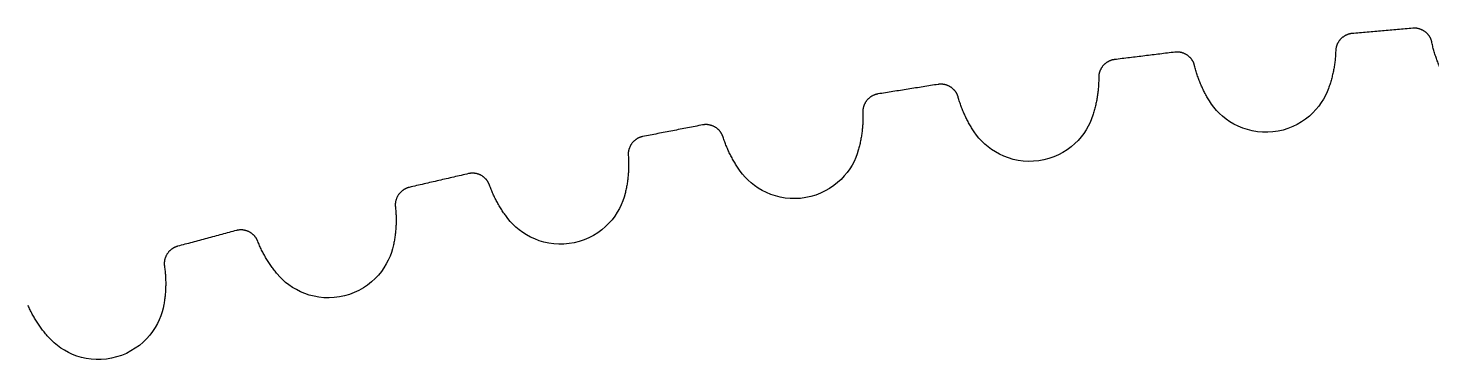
# Model space of a CAD drawing. Extents: x -57 to 57, y -57 to 57.
# Drawn here: x -16.25 to -4.56, y 54.08 to 56.85 of the extents above; entities that cross this region are included whole.
import ezdxf

# ---------------------------------------------------------------- set-up
doc = ezdxf.new("R2010")
doc.units = 0
doc.layers.add('Cut', color=7, linetype='CONTINUOUS')

msp = doc.modelspace()

# ---------------------------------------------------------------- linework, layer by layer
at = {"layer": 'Cut'}
for p, q in [((-4.71837, 56.8463), (-4.71837, 56.8463, 3)), ((-4.71837, 56.8463), (-4.71837, 56.8463, 3)), ((-5.22457, 56.802), (-5.22457, 56.802, 3)), ((-5.22457, 56.802), (-5.22457, 56.802, 3)), ((-4.5591, 56.7273), (-4.5591, 56.7273, 3)), ((-4.5591, 56.7273), (-4.5591, 56.7273, 3)), ((-6.69941, 56.647), (-6.69941, 56.647, 3)), ((-6.69941, 56.647), (-6.69941, 56.647, 3)), ((-5.36076, 56.6572), (-5.36076, 56.6572, 3)), ((-5.36076, 56.6572), (-5.36076, 56.6572, 3)), ((-7.20374, 56.5851), (-7.20374, 56.5851, 3)), ((-7.20374, 56.5851), (-7.20374, 56.5851, 3)), ((-6.53608, 56.5337), (-6.53608, 56.5337, 3)), ((-6.53608, 56.5337), (-6.53608, 56.5337, 3)), ((-8.67228, 56.3787), (-8.67228, 56.3787, 3)), ((-8.67228, 56.3787), (-8.67228, 56.3787, 3)), ((-7.3348, 56.4356), (-7.3348, 56.4356, 3)), ((-7.3348, 56.4356), (-7.3348, 56.4356, 3)), ((-9.17415, 56.2992), (-9.17415, 56.2992, 3)), ((-9.17415, 56.2992), (-9.17415, 56.2992, 3)), ((-8.50509, 56.2711), (-8.50509, 56.2711, 3)), ((-8.50509, 56.2711), (-8.50509, 56.2711, 3)), ((-5.42054, 56.3456), (-5.42054, 56.3456, 3)), ((-5.42054, 56.3456), (-5.42054, 56.3456, 3)), ((-9.2999, 56.1452), (-9.2999, 56.1452, 3)), ((-9.2999, 56.1452), (-9.2999, 56.1452, 3)), ((-6.41283, 56.2414), (-6.41283, 56.2414, 3)), ((-6.41283, 56.2414), (-6.41283, 56.2414, 3)), ((-10.6346, 56.0417), (-10.6346, 56.0417, 3)), ((-10.6346, 56.0417), (-10.6346, 56.0417, 3)), ((-7.38367, 56.1221), (-7.38367, 56.1221, 3)), ((-7.38367, 56.1221), (-7.38367, 56.1221, 3)), ((-11.1334, 55.9447), (-11.1334, 55.9447, 3)), ((-11.1334, 55.9447), (-11.1334, 55.9447, 3)), ((-10.4637, 55.94), (-10.4637, 55.94, 3)), ((-10.4637, 55.94), (-10.4637, 55.94, 3)), ((-8.37172, 55.9833), (-8.37172, 55.9833, 3)), ((-8.37172, 55.9833), (-8.37172, 55.9833, 3)), ((-11.2537, 55.7865), (-11.2537, 55.7865, 3)), ((-11.2537, 55.7865), (-11.2537, 55.7865, 3)), ((-9.33781, 55.8303), (-9.33781, 55.8303, 3)), ((-9.33781, 55.8303), (-9.33781, 55.8303, 3)), ((-12.5839, 55.6364), (-12.5839, 55.6364, 3)), ((-12.5839, 55.6364), (-12.5839, 55.6364, 3)), ((-10.3204, 55.657), (-10.3204, 55.657, 3)), ((-10.3204, 55.657), (-10.3204, 55.657, 3)), ((-13.079, 55.5221), (-13.079, 55.5221, 3)), ((-13.079, 55.5221), (-13.079, 55.5221, 3)), ((-12.4097, 55.5408), (-12.4097, 55.5408, 3)), ((-12.4097, 55.5408), (-12.4097, 55.5408, 3)), ((-11.2806, 55.4704), (-11.2806, 55.4704, 3)), ((-11.2806, 55.4704), (-11.2806, 55.4704, 3)), ((-13.1937, 55.3597), (-13.1937, 55.3597, 3)), ((-13.1937, 55.3597), (-13.1937, 55.3597, 3)), ((-12.2565, 55.2629), (-12.2565, 55.2629, 3)), ((-12.2565, 55.2629), (-12.2565, 55.2629, 3)), ((-14.5179, 55.1633), (-14.5179, 55.1633, 3)), ((-14.5179, 55.1633), (-14.5179, 55.1633, 3)), ((-15.0088, 55.0318), (-15.0088, 55.0318, 3)), ((-15.0088, 55.0318), (-15.0088, 55.0318, 3)), ((-14.3404, 55.0738), (-14.3404, 55.0738, 3)), ((-14.3404, 55.0738), (-14.3404, 55.0738, 3)), ((-13.2096, 55.0429), (-13.2096, 55.0429, 3)), ((-13.2096, 55.0429), (-13.2096, 55.0429, 3)), ((-15.1177, 54.8656), (-15.1177, 54.8656, 3)), ((-15.1177, 54.8656), (-15.1177, 54.8656, 3)), ((-14.1777, 54.8015), (-14.1777, 54.8015, 3)), ((-14.1777, 54.8015), (-14.1777, 54.8015, 3)), ((-15.1225, 54.5484), (-15.1225, 54.5484, 3)), ((-15.1225, 54.5484), (-15.1225, 54.5484, 3)), ((-16.0816, 54.2733), (-16.0816, 54.2733, 3)), ((-16.0816, 54.2733), (-16.0816, 54.2733, 3))]:
    msp.add_line(p, q, dxfattribs=at)
for points, degree in [([(-4.71837, 56.8463), (-5.22457, 56.802)], 1), ([(-4.71837, 56.8463, 3), (-5.22457, 56.802, 3)], 1), ([(-4.71837, 56.8463), (-5.22457, 56.802)], 1), ([(-4.71837, 56.8463, 3), (-5.22457, 56.802, 3)], 1), ([(-4.44613, 56.4309), (-4.52625, 56.5701), (-4.5591, 56.7273)], 2), ([(-4.44613, 56.4309, 3), (-4.52625, 56.5701, 3), (-4.5591, 56.7273, 3)], 2), ([(-4.44613, 56.4309), (-4.52625, 56.5701), (-4.5591, 56.7273)], 2), ([(-4.44613, 56.4309, 3), (-4.52625, 56.5701, 3), (-4.5591, 56.7273, 3)], 2), ([(-6.69941, 56.647), (-7.20374, 56.5851)], 1), ([(-6.69941, 56.647, 3), (-7.20374, 56.5851, 3)], 1), ([(-6.69941, 56.647), (-7.20374, 56.5851)], 1), ([(-6.69941, 56.647, 3), (-7.20374, 56.5851, 3)], 1), ([(-5.36076, 56.6572), (-5.36581, 56.4966), (-5.42054, 56.3456)], 2), ([(-5.36076, 56.6572, 3), (-5.36581, 56.4966, 3), (-5.42054, 56.3456, 3)], 2), ([(-5.36076, 56.6572), (-5.36581, 56.4966), (-5.42054, 56.3456)], 2), ([(-5.36076, 56.6572, 3), (-5.36581, 56.4966, 3), (-5.42054, 56.3456, 3)], 2), ([(-6.41283, 56.2414), (-6.49776, 56.3777), (-6.53608, 56.5337)], 2), ([(-6.41283, 56.2414, 3), (-6.49776, 56.3777, 3), (-6.53608, 56.5337, 3)], 2), ([(-6.41283, 56.2414), (-6.49776, 56.3777), (-6.53608, 56.5337)], 2), ([(-6.41283, 56.2414, 3), (-6.49776, 56.3777, 3), (-6.53608, 56.5337, 3)], 2), ([(-8.67228, 56.3787), (-9.17415, 56.2992)], 1), ([(-8.67228, 56.3787, 3), (-9.17415, 56.2992, 3)], 1), ([(-8.67228, 56.3787), (-9.17415, 56.2992)], 1), ([(-8.67228, 56.3787, 3), (-9.17415, 56.2992, 3)], 1), ([(-7.3348, 56.4356), (-7.33424, 56.275), (-7.38367, 56.1221)], 2), ([(-7.3348, 56.4356, 3), (-7.33424, 56.275, 3), (-7.38367, 56.1221, 3)], 2), ([(-7.3348, 56.4356), (-7.33424, 56.275), (-7.38367, 56.1221)], 2), ([(-7.3348, 56.4356, 3), (-7.33424, 56.275, 3), (-7.38367, 56.1221, 3)], 2), ([(-8.37172, 55.9833), (-8.46136, 56.1166), (-8.50509, 56.2711)], 2), ([(-8.37172, 55.9833, 3), (-8.46136, 56.1166, 3), (-8.50509, 56.2711, 3)], 2), ([(-8.37172, 55.9833), (-8.46136, 56.1166), (-8.50509, 56.2711)], 2), ([(-8.37172, 55.9833, 3), (-8.46136, 56.1166, 3), (-8.50509, 56.2711, 3)], 2), ([(-9.2999, 56.1452), (-9.29374, 55.9847), (-9.33781, 55.8303)], 2), ([(-9.2999, 56.1452, 3), (-9.29374, 55.9847, 3), (-9.33781, 55.8303, 3)], 2), ([(-9.2999, 56.1452), (-9.29374, 55.9847), (-9.33781, 55.8303)], 2), ([(-9.2999, 56.1452, 3), (-9.29374, 55.9847, 3), (-9.33781, 55.8303, 3)], 2), ([(-10.6346, 56.0417), (-11.1334, 55.9447)], 1), ([(-10.6346, 56.0417, 3), (-11.1334, 55.9447, 3)], 1), ([(-10.6346, 56.0417), (-11.1334, 55.9447)], 1), ([(-10.6346, 56.0417, 3), (-11.1334, 55.9447, 3)], 1), ([(-10.3204, 55.657), (-10.4146, 55.7871), (-10.4637, 55.94)], 2), ([(-10.3204, 55.657, 3), (-10.4146, 55.7871, 3), (-10.4637, 55.94, 3)], 2), ([(-10.3204, 55.657), (-10.4146, 55.7871), (-10.4637, 55.94)], 2), ([(-10.3204, 55.657, 3), (-10.4146, 55.7871, 3), (-10.4637, 55.94, 3)], 2), ([(-11.2537, 55.7865), (-11.2419, 55.6263), (-11.2806, 55.4704)], 2), ([(-11.2537, 55.7865, 3), (-11.2419, 55.6263, 3), (-11.2806, 55.4704, 3)], 2), ([(-11.2537, 55.7865), (-11.2419, 55.6263), (-11.2806, 55.4704)], 2), ([(-11.2537, 55.7865, 3), (-11.2419, 55.6263, 3), (-11.2806, 55.4704, 3)], 2), ([(-12.5839, 55.6364), (-13.079, 55.5221)], 1), ([(-12.5839, 55.6364, 3), (-13.079, 55.5221, 3)], 1), ([(-12.5839, 55.6364), (-13.079, 55.5221)], 1), ([(-12.5839, 55.6364, 3), (-13.079, 55.5221, 3)], 1), ([(-12.2565, 55.2629), (-12.3552, 55.3896), (-12.4097, 55.5408)], 2), ([(-12.2565, 55.2629, 3), (-12.3552, 55.3896, 3), (-12.4097, 55.5408, 3)], 2), ([(-12.2565, 55.2629), (-12.3552, 55.3896), (-12.4097, 55.5408)], 2), ([(-12.2565, 55.2629, 3), (-12.3552, 55.3896, 3), (-12.4097, 55.5408, 3)], 2), ([(-13.1937, 55.3597), (-13.1764, 55.2001), (-13.2096, 55.0429)], 2), ([(-13.1937, 55.3597, 3), (-13.1764, 55.2001, 3), (-13.2096, 55.0429, 3)], 2), ([(-13.1937, 55.3597), (-13.1764, 55.2001), (-13.2096, 55.0429)], 2), ([(-13.1937, 55.3597, 3), (-13.1764, 55.2001, 3), (-13.2096, 55.0429, 3)], 2), ([(-14.5179, 55.1633), (-15.0088, 55.0318)], 1), ([(-14.5179, 55.1633, 3), (-15.0088, 55.0318, 3)], 1), ([(-14.5179, 55.1633), (-15.0088, 55.0318)], 1), ([(-14.5179, 55.1633, 3), (-15.0088, 55.0318, 3)], 1), ([(-14.1777, 54.8015), (-14.2808, 54.9247), (-14.3404, 55.0738)], 2), ([(-14.1777, 54.8015, 3), (-14.2808, 54.9247, 3), (-14.3404, 55.0738, 3)], 2), ([(-14.1777, 54.8015), (-14.2808, 54.9247), (-14.3404, 55.0738)], 2), ([(-14.1777, 54.8015, 3), (-14.2808, 54.9247, 3), (-14.3404, 55.0738, 3)], 2), ([(-15.1177, 54.8656), (-15.0948, 54.7066), (-15.1225, 54.5484)], 2), ([(-15.1177, 54.8656, 3), (-15.0948, 54.7066, 3), (-15.1225, 54.5484, 3)], 2), ([(-15.1177, 54.8656), (-15.0948, 54.7066), (-15.1225, 54.5484)], 2), ([(-15.1177, 54.8656, 3), (-15.0948, 54.7066, 3), (-15.1225, 54.5484, 3)], 2), ([(-16.0816, 54.2733), (-16.1889, 54.3928), (-16.2537, 54.5398)], 2), ([(-16.0816, 54.2733, 3), (-16.1889, 54.3928, 3), (-16.2537, 54.5398, 3)], 2), ([(-16.0816, 54.2733), (-16.1889, 54.3928), (-16.2537, 54.5398)], 2), ([(-16.0816, 54.2733, 3), (-16.1889, 54.3928, 3), (-16.2537, 54.5398, 3)], 2)]:
    msp.add_open_spline(points, degree=degree, dxfattribs=at)
for points, degree, knots in [([(-4.5591, 56.7273), (-4.56937, 56.7795), (-4.6162, 56.817), (-4.66544, 56.8513), (-4.71837, 56.8463)], 2, [0, 0, 0, 0.724386, 0.724386, 1.44877, 1.44877, 1.44877]), ([(-4.5591, 56.7273, 3), (-4.56937, 56.7795, 3), (-4.6162, 56.817, 3), (-4.66544, 56.8513, 3), (-4.71837, 56.8463, 3)], 2, [0, 0, 0, 0.724386, 0.724386, 1.44877, 1.44877, 1.44877]), ([(-4.5591, 56.7273), (-4.56937, 56.7795), (-4.6162, 56.817), (-4.66544, 56.8513), (-4.71837, 56.8463)], 2, [0, 0, 0, 0.724386, 0.724386, 1.44877, 1.44877, 1.44877]), ([(-4.5591, 56.7273, 3), (-4.56937, 56.7795, 3), (-4.6162, 56.817, 3), (-4.66544, 56.8513, 3), (-4.71837, 56.8463, 3)], 2, [0, 0, 0, 0.724386, 0.724386, 1.44877, 1.44877, 1.44877]), ([(-5.22457, 56.802), (-5.27756, 56.7977), (-5.3201, 56.7554), (-5.3597, 56.7103), (-5.36076, 56.6572)], 2, [0, 0, 0, 0.724386, 0.724386, 1.44877, 1.44877, 1.44877]), ([(-5.22457, 56.802, 3), (-5.27756, 56.7977, 3), (-5.3201, 56.7554, 3), (-5.3597, 56.7103, 3), (-5.36076, 56.6572, 3)], 2, [0, 0, 0, 0.724386, 0.724386, 1.44877, 1.44877, 1.44877]), ([(-5.22457, 56.802), (-5.27756, 56.7977), (-5.3201, 56.7554), (-5.3597, 56.7103), (-5.36076, 56.6572)], 2, [0, 0, 0, 0.724386, 0.724386, 1.44877, 1.44877, 1.44877]), ([(-5.22457, 56.802, 3), (-5.27756, 56.7977, 3), (-5.3201, 56.7554, 3), (-5.3597, 56.7103, 3), (-5.36076, 56.6572, 3)], 2, [0, 0, 0, 0.724386, 0.724386, 1.44877, 1.44877, 1.44877]), ([(-6.53608, 56.5337), (-6.54816, 56.5854), (-6.59627, 56.6213), (-6.64668, 56.6538), (-6.69941, 56.647)], 2, [0, 0, 0, 0.724386, 0.724386, 1.44877, 1.44877, 1.44877]), ([(-6.53608, 56.5337, 3), (-6.54816, 56.5854, 3), (-6.59627, 56.6213, 3), (-6.64668, 56.6538, 3), (-6.69941, 56.647, 3)], 2, [0, 0, 0, 0.724386, 0.724386, 1.44877, 1.44877, 1.44877]), ([(-6.53608, 56.5337), (-6.54816, 56.5854), (-6.59627, 56.6213), (-6.64668, 56.6538), (-6.69941, 56.647)], 2, [0, 0, 0, 0.724386, 0.724386, 1.44877, 1.44877, 1.44877]), ([(-6.53608, 56.5337, 3), (-6.54816, 56.5854, 3), (-6.59627, 56.6213, 3), (-6.64668, 56.6538, 3), (-6.69941, 56.647, 3)], 2, [0, 0, 0, 0.724386, 0.724386, 1.44877, 1.44877, 1.44877]), ([(-7.20374, 56.5851), (-7.25655, 56.5789), (-7.29759, 56.5352), (-7.3356, 56.4887), (-7.3348, 56.4356)], 2, [0, 0, 0, 0.724386, 0.724386, 1.44877, 1.44877, 1.44877]), ([(-7.20374, 56.5851, 3), (-7.25655, 56.5789, 3), (-7.29759, 56.5352, 3), (-7.3356, 56.4887, 3), (-7.3348, 56.4356, 3)], 2, [0, 0, 0, 0.724386, 0.724386, 1.44877, 1.44877, 1.44877]), ([(-7.20374, 56.5851), (-7.25655, 56.5789), (-7.29759, 56.5352), (-7.3356, 56.4887), (-7.3348, 56.4356)], 2, [0, 0, 0, 0.724386, 0.724386, 1.44877, 1.44877, 1.44877]), ([(-7.20374, 56.5851, 3), (-7.25655, 56.5789, 3), (-7.29759, 56.5352, 3), (-7.3356, 56.4887, 3), (-7.3348, 56.4356, 3)], 2, [0, 0, 0, 0.724386, 0.724386, 1.44877, 1.44877, 1.44877]), ([(-8.50509, 56.2711), (-8.51898, 56.3224), (-8.56831, 56.3566), (-8.61982, 56.3873), (-8.67228, 56.3787)], 2, [0, 0, 0, 0.724386, 0.724386, 1.44877, 1.44877, 1.44877]), ([(-8.50509, 56.2711, 3), (-8.51898, 56.3224, 3), (-8.56831, 56.3566, 3), (-8.61982, 56.3873, 3), (-8.67228, 56.3787, 3)], 2, [0, 0, 0, 0.724386, 0.724386, 1.44877, 1.44877, 1.44877]), ([(-8.50509, 56.2711), (-8.51898, 56.3224), (-8.56831, 56.3566), (-8.61982, 56.3873), (-8.67228, 56.3787)], 2, [0, 0, 0, 0.724386, 0.724386, 1.44877, 1.44877, 1.44877]), ([(-8.50509, 56.2711, 3), (-8.51898, 56.3224, 3), (-8.56831, 56.3566, 3), (-8.61982, 56.3873, 3), (-8.67228, 56.3787, 3)], 2, [0, 0, 0, 0.724386, 0.724386, 1.44877, 1.44877, 1.44877]), ([(-9.17415, 56.2992), (-9.22671, 56.2912), (-9.2662, 56.246), (-9.30256, 56.1983), (-9.2999, 56.1452)], 2, [0, 0, 0, 0.724386, 0.724386, 1.44877, 1.44877, 1.44877]), ([(-9.17415, 56.2992, 3), (-9.22671, 56.2912, 3), (-9.2662, 56.246, 3), (-9.30256, 56.1983, 3), (-9.2999, 56.1452, 3)], 2, [0, 0, 0, 0.724386, 0.724386, 1.44877, 1.44877, 1.44877]), ([(-9.17415, 56.2992), (-9.22671, 56.2912), (-9.2662, 56.246), (-9.30256, 56.1983), (-9.2999, 56.1452)], 2, [0, 0, 0, 0.724386, 0.724386, 1.44877, 1.44877, 1.44877]), ([(-9.17415, 56.2992, 3), (-9.22671, 56.2912, 3), (-9.2662, 56.246, 3), (-9.30256, 56.1983, 3), (-9.2999, 56.1452, 3)], 2, [0, 0, 0, 0.724386, 0.724386, 1.44877, 1.44877, 1.44877]), ([(-5.42054, 56.3456), (-5.44866, 56.2678), (-5.49989, 56.1836), (-5.58013, 56.1147), (-5.65942, 56.0456), (-5.76863, 55.995), (-5.88409, 55.9834), (-5.99944, 55.9707), (-6.11678, 55.9975), (-6.2087, 56.0486), (-6.30152, 56.0994), (-6.36914, 56.1711), (-6.41283, 56.2414)], 3, [0, 0, 0, 0, 0.558599, 0.558599, 0.558599, 1.1172, 1.1172, 1.1172, 1.6758, 1.6758, 1.6758, 2.2344, 2.2344, 2.2344, 2.2344]), ([(-5.42054, 56.3456, 3), (-5.44866, 56.2678, 3), (-5.49989, 56.1836, 3), (-5.58013, 56.1147, 3), (-5.65942, 56.0456, 3), (-5.76863, 55.995, 3), (-5.88409, 55.9834, 3), (-5.99944, 55.9707, 3), (-6.11678, 55.9975, 3), (-6.2087, 56.0486, 3), (-6.30152, 56.0994, 3), (-6.36914, 56.1711, 3), (-6.41283, 56.2414, 3)], 3, [0, 0, 0, 0, 0.558599, 0.558599, 0.558599, 1.1172, 1.1172, 1.1172, 1.6758, 1.6758, 1.6758, 2.2344, 2.2344, 2.2344, 2.2344]), ([(-5.42054, 56.3456), (-5.44866, 56.2678), (-5.49989, 56.1836), (-5.58013, 56.1147), (-5.65942, 56.0456), (-5.76863, 55.995), (-5.88409, 55.9834), (-5.99944, 55.9707), (-6.11678, 55.9975), (-6.2087, 56.0486), (-6.30152, 56.0994), (-6.36914, 56.1711), (-6.41283, 56.2414)], 3, [0, 0, 0, 0, 0.558599, 0.558599, 0.558599, 1.1172, 1.1172, 1.1172, 1.6758, 1.6758, 1.6758, 2.2344, 2.2344, 2.2344, 2.2344]), ([(-5.42054, 56.3456, 3), (-5.44866, 56.2678, 3), (-5.49989, 56.1836, 3), (-5.58013, 56.1147, 3), (-5.65942, 56.0456, 3), (-5.76863, 55.995, 3), (-5.88409, 55.9834, 3), (-5.99944, 55.9707, 3), (-6.11678, 55.9975, 3), (-6.2087, 56.0486, 3), (-6.30152, 56.0994, 3), (-6.36914, 56.1711, 3), (-6.41283, 56.2414, 3)], 3, [0, 0, 0, 0, 0.558599, 0.558599, 0.558599, 1.1172, 1.1172, 1.1172, 1.6758, 1.6758, 1.6758, 2.2344, 2.2344, 2.2344, 2.2344]), ([(-10.4637, 55.94), (-10.4794, 55.9908), (-10.5299, 56.0232), (-10.5825, 56.0521), (-10.6346, 56.0417)], 2, [0, 0, 0, 0.724386, 0.724386, 1.44877, 1.44877, 1.44877]), ([(-10.4637, 55.94, 3), (-10.4794, 55.9908, 3), (-10.5299, 56.0232, 3), (-10.5825, 56.0521, 3), (-10.6346, 56.0417, 3)], 2, [0, 0, 0, 0.724386, 0.724386, 1.44877, 1.44877, 1.44877]), ([(-10.4637, 55.94), (-10.4794, 55.9908), (-10.5299, 56.0232), (-10.5825, 56.0521), (-10.6346, 56.0417)], 2, [0, 0, 0, 0.724386, 0.724386, 1.44877, 1.44877, 1.44877]), ([(-10.4637, 55.94, 3), (-10.4794, 55.9908, 3), (-10.5299, 56.0232, 3), (-10.5825, 56.0521, 3), (-10.6346, 56.0417, 3)], 2, [0, 0, 0, 0.724386, 0.724386, 1.44877, 1.44877, 1.44877]), ([(-7.38367, 56.1221), (-7.40906, 56.0434), (-7.45732, 55.9575), (-7.53511, 55.8857), (-7.61194, 55.8139), (-7.71931, 55.7596), (-7.8343, 55.744), (-7.94914, 55.7273), (-8.06734, 55.7499), (-8.16098, 55.7978), (-8.25553, 55.8453), (-8.3256, 55.9146), (-8.37172, 55.9833)], 3, [0, 0, 0, 0, 0.558599, 0.558599, 0.558599, 1.1172, 1.1172, 1.1172, 1.6758, 1.6758, 1.6758, 2.2344, 2.2344, 2.2344, 2.2344]), ([(-7.38367, 56.1221, 3), (-7.40906, 56.0434, 3), (-7.45732, 55.9575, 3), (-7.53511, 55.8857, 3), (-7.61194, 55.8139, 3), (-7.71931, 55.7596, 3), (-7.8343, 55.744, 3), (-7.94914, 55.7273, 3), (-8.06734, 55.7499, 3), (-8.16098, 55.7978, 3), (-8.25553, 55.8453, 3), (-8.3256, 55.9146, 3), (-8.37172, 55.9833, 3)], 3, [0, 0, 0, 0, 0.558599, 0.558599, 0.558599, 1.1172, 1.1172, 1.1172, 1.6758, 1.6758, 1.6758, 2.2344, 2.2344, 2.2344, 2.2344]), ([(-7.38367, 56.1221), (-7.40906, 56.0434), (-7.45732, 55.9575), (-7.53511, 55.8857), (-7.61194, 55.8139), (-7.71931, 55.7596), (-7.8343, 55.744), (-7.94914, 55.7273), (-8.06734, 55.7499), (-8.16098, 55.7978), (-8.25553, 55.8453), (-8.3256, 55.9146), (-8.37172, 55.9833)], 3, [0, 0, 0, 0, 0.558599, 0.558599, 0.558599, 1.1172, 1.1172, 1.1172, 1.6758, 1.6758, 1.6758, 2.2344, 2.2344, 2.2344, 2.2344]), ([(-7.38367, 56.1221, 3), (-7.40906, 56.0434, 3), (-7.45732, 55.9575, 3), (-7.53511, 55.8857, 3), (-7.61194, 55.8139, 3), (-7.71931, 55.7596, 3), (-7.8343, 55.744, 3), (-7.94914, 55.7273, 3), (-8.06734, 55.7499, 3), (-8.16098, 55.7978, 3), (-8.25553, 55.8453, 3), (-8.3256, 55.9146, 3), (-8.37172, 55.9833, 3)], 3, [0, 0, 0, 0, 0.558599, 0.558599, 0.558599, 1.1172, 1.1172, 1.1172, 1.6758, 1.6758, 1.6758, 2.2344, 2.2344, 2.2344, 2.2344]), ([(-11.1334, 55.9447), (-11.1856, 55.9349), (-11.2235, 55.8884), (-11.2582, 55.8394), (-11.2537, 55.7865)], 2, [0, 0, 0, 0.724386, 0.724386, 1.44877, 1.44877, 1.44877]), ([(-11.1334, 55.9447, 3), (-11.1856, 55.9349, 3), (-11.2235, 55.8884, 3), (-11.2582, 55.8394, 3), (-11.2537, 55.7865, 3)], 2, [0, 0, 0, 0.724386, 0.724386, 1.44877, 1.44877, 1.44877]), ([(-11.1334, 55.9447), (-11.1856, 55.9349), (-11.2235, 55.8884), (-11.2582, 55.8394), (-11.2537, 55.7865)], 2, [0, 0, 0, 0.724386, 0.724386, 1.44877, 1.44877, 1.44877]), ([(-11.1334, 55.9447, 3), (-11.1856, 55.9349, 3), (-11.2235, 55.8884, 3), (-11.2582, 55.8394, 3), (-11.2537, 55.7865, 3)], 2, [0, 0, 0, 0.724386, 0.724386, 1.44877, 1.44877, 1.44877]), ([(-9.33781, 55.8303), (-9.36044, 55.7507), (-9.40567, 55.6631), (-9.4809, 55.5887), (-9.55518, 55.5143), (-9.66059, 55.4562), (-9.77496, 55.4366), (-9.88915, 55.4159), (-10.0081, 55.4344), (-10.1033, 55.479), (-10.1995, 55.5231), (-10.2719, 55.5899), (-10.3204, 55.657)], 3, [0, 0, 0, 0, 0.558599, 0.558599, 0.558599, 1.1172, 1.1172, 1.1172, 1.6758, 1.6758, 1.6758, 2.2344, 2.2344, 2.2344, 2.2344]), ([(-9.33781, 55.8303, 3), (-9.36044, 55.7507, 3), (-9.40567, 55.6631, 3), (-9.4809, 55.5887, 3), (-9.55518, 55.5143, 3), (-9.66059, 55.4562, 3), (-9.77496, 55.4366, 3), (-9.88915, 55.4159, 3), (-10.0081, 55.4344, 3), (-10.1033, 55.479, 3), (-10.1995, 55.5231, 3), (-10.2719, 55.5899, 3), (-10.3204, 55.657, 3)], 3, [0, 0, 0, 0, 0.558599, 0.558599, 0.558599, 1.1172, 1.1172, 1.1172, 1.6758, 1.6758, 1.6758, 2.2344, 2.2344, 2.2344, 2.2344]), ([(-9.33781, 55.8303), (-9.36044, 55.7507), (-9.40567, 55.6631), (-9.4809, 55.5887), (-9.55518, 55.5143), (-9.66059, 55.4562), (-9.77496, 55.4366), (-9.88915, 55.4159), (-10.0081, 55.4344), (-10.1033, 55.479), (-10.1995, 55.5231), (-10.2719, 55.5899), (-10.3204, 55.657)], 3, [0, 0, 0, 0, 0.558599, 0.558599, 0.558599, 1.1172, 1.1172, 1.1172, 1.6758, 1.6758, 1.6758, 2.2344, 2.2344, 2.2344, 2.2344]), ([(-9.33781, 55.8303, 3), (-9.36044, 55.7507, 3), (-9.40567, 55.6631, 3), (-9.4809, 55.5887, 3), (-9.55518, 55.5143, 3), (-9.66059, 55.4562, 3), (-9.77496, 55.4366, 3), (-9.88915, 55.4159, 3), (-10.0081, 55.4344, 3), (-10.1033, 55.479, 3), (-10.1995, 55.5231, 3), (-10.2719, 55.5899, 3), (-10.3204, 55.657, 3)], 3, [0, 0, 0, 0, 0.558599, 0.558599, 0.558599, 1.1172, 1.1172, 1.1172, 1.6758, 1.6758, 1.6758, 2.2344, 2.2344, 2.2344, 2.2344]), ([(-12.4097, 55.5408), (-12.4271, 55.591), (-12.4787, 55.6216), (-12.5322, 55.6487), (-12.5839, 55.6364)], 2, [0, 0, 0, 0.724386, 0.724386, 1.44877, 1.44877, 1.44877]), ([(-12.4097, 55.5408, 3), (-12.4271, 55.591, 3), (-12.4787, 55.6216, 3), (-12.5322, 55.6487, 3), (-12.5839, 55.6364, 3)], 2, [0, 0, 0, 0.724386, 0.724386, 1.44877, 1.44877, 1.44877]), ([(-12.4097, 55.5408), (-12.4271, 55.591), (-12.4787, 55.6216), (-12.5322, 55.6487), (-12.5839, 55.6364)], 2, [0, 0, 0, 0.724386, 0.724386, 1.44877, 1.44877, 1.44877]), ([(-12.4097, 55.5408, 3), (-12.4271, 55.591, 3), (-12.4787, 55.6216, 3), (-12.5322, 55.6487, 3), (-12.5839, 55.6364, 3)], 2, [0, 0, 0, 0.724386, 0.724386, 1.44877, 1.44877, 1.44877]), ([(-13.079, 55.5221), (-13.1309, 55.5105), (-13.1671, 55.4626), (-13.2001, 55.4125), (-13.1937, 55.3597)], 2, [0, 0, 0, 0.724386, 0.724386, 1.44877, 1.44877, 1.44877]), ([(-13.079, 55.5221, 3), (-13.1309, 55.5105, 3), (-13.1671, 55.4626, 3), (-13.2001, 55.4125, 3), (-13.1937, 55.3597, 3)], 2, [0, 0, 0, 0.724386, 0.724386, 1.44877, 1.44877, 1.44877]), ([(-13.079, 55.5221), (-13.1309, 55.5105), (-13.1671, 55.4626), (-13.2001, 55.4125), (-13.1937, 55.3597)], 2, [0, 0, 0, 0.724386, 0.724386, 1.44877, 1.44877, 1.44877]), ([(-13.079, 55.5221, 3), (-13.1309, 55.5105, 3), (-13.1671, 55.4626, 3), (-13.2001, 55.4125, 3), (-13.1937, 55.3597, 3)], 2, [0, 0, 0, 0.724386, 0.724386, 1.44877, 1.44877, 1.44877]), ([(-11.2806, 55.4704), (-11.3004, 55.39), (-11.3426, 55.3009), (-11.4151, 55.224), (-11.4868, 55.147), (-11.5901, 55.0853), (-11.7037, 55.0617), (-11.8171, 55.037), (-11.9366, 55.0514), (-12.0334, 55.0926), (-12.131, 55.1334), (-12.2057, 55.1976), (-12.2565, 55.2629)], 3, [0, 0, 0, 0, 0.558599, 0.558599, 0.558599, 1.1172, 1.1172, 1.1172, 1.6758, 1.6758, 1.6758, 2.2344, 2.2344, 2.2344, 2.2344]), ([(-11.2806, 55.4704, 3), (-11.3004, 55.39, 3), (-11.3426, 55.3009, 3), (-11.4151, 55.224, 3), (-11.4868, 55.147, 3), (-11.5901, 55.0853, 3), (-11.7037, 55.0617, 3), (-11.8171, 55.037, 3), (-11.9366, 55.0514, 3), (-12.0334, 55.0926, 3), (-12.131, 55.1334, 3), (-12.2057, 55.1976, 3), (-12.2565, 55.2629, 3)], 3, [0, 0, 0, 0, 0.558599, 0.558599, 0.558599, 1.1172, 1.1172, 1.1172, 1.6758, 1.6758, 1.6758, 2.2344, 2.2344, 2.2344, 2.2344]), ([(-11.2806, 55.4704), (-11.3004, 55.39), (-11.3426, 55.3009), (-11.4151, 55.224), (-11.4868, 55.147), (-11.5901, 55.0853), (-11.7037, 55.0617), (-11.8171, 55.037), (-11.9366, 55.0514), (-12.0334, 55.0926), (-12.131, 55.1334), (-12.2057, 55.1976), (-12.2565, 55.2629)], 3, [0, 0, 0, 0, 0.558599, 0.558599, 0.558599, 1.1172, 1.1172, 1.1172, 1.6758, 1.6758, 1.6758, 2.2344, 2.2344, 2.2344, 2.2344]), ([(-11.2806, 55.4704, 3), (-11.3004, 55.39, 3), (-11.3426, 55.3009, 3), (-11.4151, 55.224, 3), (-11.4868, 55.147, 3), (-11.5901, 55.0853, 3), (-11.7037, 55.0617, 3), (-11.8171, 55.037, 3), (-11.9366, 55.0514, 3), (-12.0334, 55.0926, 3), (-12.131, 55.1334, 3), (-12.2057, 55.1976, 3), (-12.2565, 55.2629, 3)], 3, [0, 0, 0, 0, 0.558599, 0.558599, 0.558599, 1.1172, 1.1172, 1.1172, 1.6758, 1.6758, 1.6758, 2.2344, 2.2344, 2.2344, 2.2344]), ([(-14.3404, 55.0738), (-14.3596, 55.1234), (-14.4122, 55.1522), (-14.4667, 55.1774), (-14.5179, 55.1633)], 2, [0, 0, 0, 0.724386, 0.724386, 1.44877, 1.44877, 1.44877]), ([(-14.3404, 55.0738, 3), (-14.3596, 55.1234, 3), (-14.4122, 55.1522, 3), (-14.4667, 55.1774, 3), (-14.5179, 55.1633, 3)], 2, [0, 0, 0, 0.724386, 0.724386, 1.44877, 1.44877, 1.44877]), ([(-14.3404, 55.0738), (-14.3596, 55.1234), (-14.4122, 55.1522), (-14.4667, 55.1774), (-14.5179, 55.1633)], 2, [0, 0, 0, 0.724386, 0.724386, 1.44877, 1.44877, 1.44877]), ([(-14.3404, 55.0738, 3), (-14.3596, 55.1234, 3), (-14.4122, 55.1522, 3), (-14.4667, 55.1774, 3), (-14.5179, 55.1633, 3)], 2, [0, 0, 0, 0.724386, 0.724386, 1.44877, 1.44877, 1.44877]), ([(-15.0088, 55.0318), (-15.0602, 55.0184), (-15.0947, 54.9693), (-15.1259, 54.9181), (-15.1177, 54.8656)], 2, [0, 0, 0, 0.724386, 0.724386, 1.44877, 1.44877, 1.44877]), ([(-15.0088, 55.0318, 3), (-15.0602, 55.0184, 3), (-15.0947, 54.9693, 3), (-15.1259, 54.9181, 3), (-15.1177, 54.8656, 3)], 2, [0, 0, 0, 0.724386, 0.724386, 1.44877, 1.44877, 1.44877]), ([(-15.0088, 55.0318), (-15.0602, 55.0184), (-15.0947, 54.9693), (-15.1259, 54.9181), (-15.1177, 54.8656)], 2, [0, 0, 0, 0.724386, 0.724386, 1.44877, 1.44877, 1.44877]), ([(-15.0088, 55.0318, 3), (-15.0602, 55.0184, 3), (-15.0947, 54.9693, 3), (-15.1259, 54.9181, 3), (-15.1177, 54.8656, 3)], 2, [0, 0, 0, 0.724386, 0.724386, 1.44877, 1.44877, 1.44877]), ([(-13.2096, 55.0429), (-13.2266, 54.9619), (-13.2656, 54.8714), (-13.3355, 54.7919), (-13.4044, 54.7125), (-13.5055, 54.6472), (-13.6182, 54.6197), (-13.7307, 54.5911), (-13.8506, 54.6013), (-13.9487, 54.639), (-14.0477, 54.6764), (-14.1247, 54.738), (-14.1777, 54.8015)], 3, [0, 0, 0, 0, 0.558599, 0.558599, 0.558599, 1.1172, 1.1172, 1.1172, 1.6758, 1.6758, 1.6758, 2.2344, 2.2344, 2.2344, 2.2344]), ([(-13.2096, 55.0429, 3), (-13.2266, 54.9619, 3), (-13.2656, 54.8714, 3), (-13.3355, 54.7919, 3), (-13.4044, 54.7125, 3), (-13.5055, 54.6472, 3), (-13.6182, 54.6197, 3), (-13.7307, 54.5911, 3), (-13.8506, 54.6013, 3), (-13.9487, 54.639, 3), (-14.0477, 54.6764, 3), (-14.1247, 54.738, 3), (-14.1777, 54.8015, 3)], 3, [0, 0, 0, 0, 0.558599, 0.558599, 0.558599, 1.1172, 1.1172, 1.1172, 1.6758, 1.6758, 1.6758, 2.2344, 2.2344, 2.2344, 2.2344]), ([(-13.2096, 55.0429), (-13.2266, 54.9619), (-13.2656, 54.8714), (-13.3355, 54.7919), (-13.4044, 54.7125), (-13.5055, 54.6472), (-13.6182, 54.6197), (-13.7307, 54.5911), (-13.8506, 54.6013), (-13.9487, 54.639), (-14.0477, 54.6764), (-14.1247, 54.738), (-14.1777, 54.8015)], 3, [0, 0, 0, 0, 0.558599, 0.558599, 0.558599, 1.1172, 1.1172, 1.1172, 1.6758, 1.6758, 1.6758, 2.2344, 2.2344, 2.2344, 2.2344]), ([(-13.2096, 55.0429, 3), (-13.2266, 54.9619, 3), (-13.2656, 54.8714, 3), (-13.3355, 54.7919, 3), (-13.4044, 54.7125, 3), (-13.5055, 54.6472, 3), (-13.6182, 54.6197, 3), (-13.7307, 54.5911, 3), (-13.8506, 54.6013, 3), (-13.9487, 54.639, 3), (-14.0477, 54.6764, 3), (-14.1247, 54.738, 3), (-14.1777, 54.8015, 3)], 3, [0, 0, 0, 0, 0.558599, 0.558599, 0.558599, 1.1172, 1.1172, 1.1172, 1.6758, 1.6758, 1.6758, 2.2344, 2.2344, 2.2344, 2.2344]), ([(-15.1225, 54.5484), (-15.1367, 54.4668), (-15.1725, 54.375), (-15.2396, 54.2932), (-15.3057, 54.2114), (-15.4044, 54.1426), (-15.5161, 54.1111), (-15.6275, 54.0786), (-15.7477, 54.0846), (-15.8471, 54.119), (-15.9473, 54.1528), (-16.0264, 54.2117), (-16.0816, 54.2733)], 3, [0, 0, 0, 0, 0.558599, 0.558599, 0.558599, 1.1172, 1.1172, 1.1172, 1.6758, 1.6758, 1.6758, 2.2344, 2.2344, 2.2344, 2.2344]), ([(-15.1225, 54.5484, 3), (-15.1367, 54.4668, 3), (-15.1725, 54.375, 3), (-15.2396, 54.2932, 3), (-15.3057, 54.2114, 3), (-15.4044, 54.1426, 3), (-15.5161, 54.1111, 3), (-15.6275, 54.0786, 3), (-15.7477, 54.0846, 3), (-15.8471, 54.119, 3), (-15.9473, 54.1528, 3), (-16.0264, 54.2117, 3), (-16.0816, 54.2733, 3)], 3, [0, 0, 0, 0, 0.558599, 0.558599, 0.558599, 1.1172, 1.1172, 1.1172, 1.6758, 1.6758, 1.6758, 2.2344, 2.2344, 2.2344, 2.2344]), ([(-15.1225, 54.5484), (-15.1367, 54.4668), (-15.1725, 54.375), (-15.2396, 54.2932), (-15.3057, 54.2114), (-15.4044, 54.1426), (-15.5161, 54.1111), (-15.6275, 54.0786), (-15.7477, 54.0846), (-15.8471, 54.119), (-15.9473, 54.1528), (-16.0264, 54.2117), (-16.0816, 54.2733)], 3, [0, 0, 0, 0, 0.558599, 0.558599, 0.558599, 1.1172, 1.1172, 1.1172, 1.6758, 1.6758, 1.6758, 2.2344, 2.2344, 2.2344, 2.2344]), ([(-15.1225, 54.5484, 3), (-15.1367, 54.4668, 3), (-15.1725, 54.375, 3), (-15.2396, 54.2932, 3), (-15.3057, 54.2114, 3), (-15.4044, 54.1426, 3), (-15.5161, 54.1111, 3), (-15.6275, 54.0786, 3), (-15.7477, 54.0846, 3), (-15.8471, 54.119, 3), (-15.9473, 54.1528, 3), (-16.0264, 54.2117, 3), (-16.0816, 54.2733, 3)], 3, [0, 0, 0, 0, 0.558599, 0.558599, 0.558599, 1.1172, 1.1172, 1.1172, 1.6758, 1.6758, 1.6758, 2.2344, 2.2344, 2.2344, 2.2344])]:
    msp.add_open_spline(points, degree=degree, knots=knots, dxfattribs=at)

doc.saveas('drawing.dxf')
